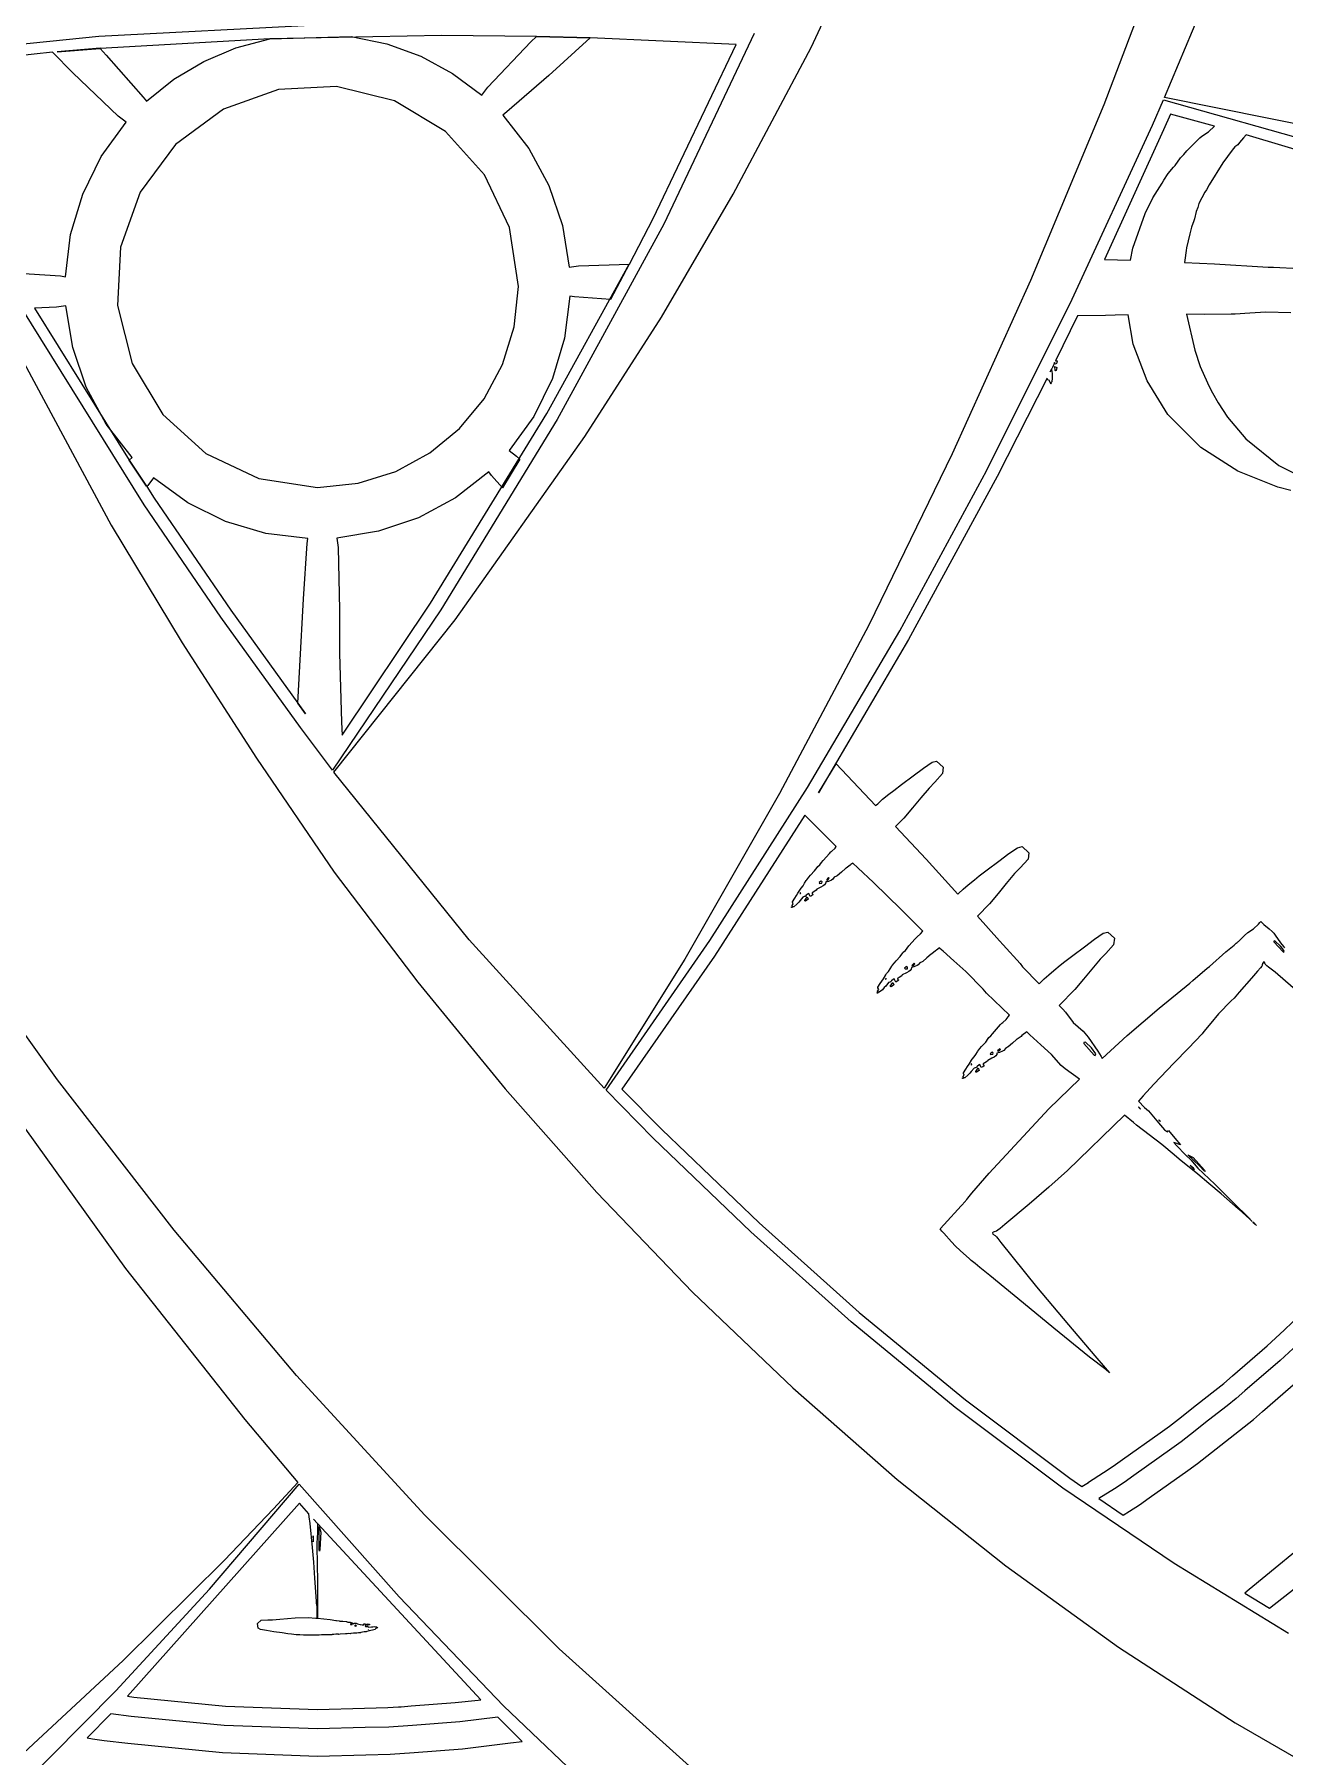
# Model space of a CAD drawing. Extents: x 0 to 274, y 0 to 254.
# Drawn here: x 128.5 to 168.7, y 47.8 to 103.3 of the extents above; entities that cross this region are included whole.
import ezdxf

# ---------------------------------------------------------------- set-up
doc = ezdxf.new("R2010")
doc.units = 0

msp = doc.modelspace()

# ---------------------------------------------------------------- linework, layer by layer
at = {"layer": 'Layer 1'}
for p, q in [((165.085766, 106.759897), (162.905723, 101.035571)), ((164.866595, 101.270407), (167.071452, 106.526291)), ((153.47918, 102.88075), (154.997372, 106.10734)), ((123.53801, 102.53601), (130.545797, 103.241931)), ((130.545797, 103.241931), (137.575347, 103.610299)), ((136.043499, 103.164095), (130.585579, 102.853174)), ((134.952456, 102.873425), (136.043499, 103.164095)), ((141.580605, 103.272137), (136.053505, 103.164238)), ((136.053505, 103.164238), (138.668535, 103.239806)), ((138.668535, 103.239806), (139.814814, 103.000741)), ((144.640325, 103.237142), (141.580605, 103.272137)), ((144.457392, 103.059771), (144.640325, 103.237142)), ((146.369, 103.196), (144.63983, 103.23734)), ((144.63983, 103.23734), (146.36562, 103.192949)), ((146.366224, 103.192653), (145.029804, 101.984773)), ((146.36562, 103.192949), (146.369, 103.196)), ((151.067194, 102.978164), (146.366224, 103.192653)), ((151.6512, 103.3333), (148.74368, 97.19516)), ((129.050698, 102.729979), (124.152668, 102.21778)), ((129.705335, 102.066246), (129.050698, 102.729979)), ((130.581, 102.858), (129.198, 102.742244)), ((129.198, 102.742244), (130.58554, 102.853022)), ((130.58554, 102.853022), (130.581, 102.858)), ((130.585579, 102.853174), (130.780987, 102.637926)), ((130.780987, 102.637926), (131.965, 101.285)), ((133.917194, 102.436426), (134.952456, 102.873425)), ((139.814814, 103.000741), (140.909104, 102.601259)), ((140.909104, 102.601259), (141.934726, 102.048849)), ((143.065782, 101.606411), (144.457392, 103.059771)), ((148.394494, 97.373854), (151.067194, 102.978164)), ((150.97536, 98.15503), (153.47918, 102.88075)), ((131.163225, 100.670096), (129.705335, 102.066246)), ((132.952297, 101.860484), (133.917194, 102.436426)), ((141.934726, 102.048849), (142.875, 101.351)), ((132.072349, 101.152985), (132.952297, 101.860484)), ((136.324016, 101.53116), (134.55392, 100.901171)), ((138.200457, 101.626515), (136.324016, 101.53116)), ((140.06161, 101.163041), (138.200457, 101.626515)), ((142.875, 101.351), (143.065782, 101.606411)), ((145.029804, 101.984773), (143.681, 100.805)), ((131.965, 101.285), (132.072349, 101.152985)), ((131.965, 101.285), (131.965, 101.285)), ((141.70537, 100.174733), (140.06161, 101.163041)), ((142.875, 101.351), (142.875, 101.351)), ((162.905723, 101.035571), (160.551604, 95.380606)), ((164.476524, 100.38468), (164.83509, 101.199774)), ((164.83509, 101.199774), (170.01727, 99.728424)), ((170.146685, 100.210437), (164.866595, 101.270407)), ((130.62072, 99.371626), (131.421881, 100.47724)), ((131.421881, 100.47724), (131.163225, 100.670096)), ((134.55392, 100.901171), (133.011805, 99.760741)), ((143.681, 100.805), (143.55146, 100.69996)), ((143.55146, 100.69996), (144.391026, 99.625788)), ((143.681, 100.805), (143.681, 100.805)), ((161.888829, 94.774435), (164.476524, 100.38468)), ((165.05898, 100.734597), (164.835875, 100.226809)), ((166.4703, 100.3529), (165.05898, 100.734597)), ((142.964788, 98.780462), (141.70537, 100.174733)), ((164.835875, 100.226809), (162.932465, 96.058249)), ((165.586359, 99.551776), (166.002597, 99.972716)), ((166.002597, 99.972716), (166.066743, 100.022085)), ((166.066743, 100.022085), (166.283509, 100.169792)), ((166.283509, 100.169792), (166.4703, 100.3529)), ((167.284, 99.8252), (167.225433, 99.752302)), ((167.411754, 99.978065), (167.284, 99.8252)), ((167.284, 99.8252), (167.284, 99.8252)), ((167.494163, 100.067035), (167.411754, 99.978065)), ((169.900423, 99.354707), (167.494163, 100.067035)), ((130.020392, 98.15588), (130.62072, 99.371626)), ((133.011805, 99.760741), (131.87138, 98.218623)), ((144.391026, 99.625788), (145.034692, 98.434654)), ((165.212084, 99.084932), (165.383511, 99.331171)), ((165.383511, 99.331171), (165.485419, 99.441379)), ((165.485419, 99.441379), (165.586359, 99.551776)), ((166.893478, 99.376335), (166.74534, 99.170646)), ((167.045878, 99.580099), (166.893478, 99.376335)), ((167.128631, 99.678837), (167.045878, 99.580099)), ((167.225433, 99.752302), (167.128631, 99.678837)), ((143.770965, 97.083345), (142.964788, 98.780462)), ((164.842427, 98.607941), (164.984709, 98.828548)), ((164.984709, 98.828548), (165.154, 99.028293)), ((165.154, 99.028293), (165.212084, 99.084932)), ((166.74534, 99.170646), (166.299062, 98.455445)), ((131.87138, 98.218623), (131.241396, 96.448525)), ((145.034692, 98.434654), (145.470936, 97.152939)), ((164.49399, 98.039689), (164.638132, 98.278469)), ((164.638132, 98.278469), (164.790405, 98.510549)), ((164.790405, 98.510549), (164.842427, 98.607941)), ((166.165326, 98.224314), (165.970333, 97.857533)), ((166.216244, 98.294542), (166.165326, 98.224314)), ((166.299062, 98.455445), (166.216244, 98.294542)), ((129.631501, 96.85696), (130.020392, 98.15588)), ((148.663923, 94.202353), (150.97536, 98.15503)), ((164.238915, 97.540498), (164.49399, 98.039689)), ((165.934296, 97.726669), (165.887994, 97.601715)), ((165.970333, 97.857533), (165.934296, 97.726669)), ((144.055, 95.1865), (143.770965, 97.083345)), ((148.74368, 97.19516), (145.30713, 90.90204)), ((145.470936, 97.152939), (145.68824, 95.80702)), ((147.62748, 95.901734), (148.394494, 97.373854)), ((163.84955, 96.414878), (164.238915, 97.540498)), ((165.737996, 97.091446), (165.684044, 96.877144)), ((165.813719, 97.299029), (165.737996, 97.091446)), ((165.82612, 97.364471), (165.813719, 97.299029)), ((165.887994, 97.601715), (165.82612, 97.364471)), ((129.464651, 95.50182), (129.631501, 96.85696)), ((165.624444, 96.653489), (165.575386, 96.427319)), ((165.684044, 96.877144), (165.624444, 96.653489)), ((131.241396, 96.448525), (131.146047, 94.572083)), ((162.932465, 96.058249), (162.93336, 96.060163)), ((162.93336, 96.060163), (163.773, 96.0328)), ((163.773, 96.0328), (163.84955, 96.414878)), ((163.773, 96.0328), (163.773, 96.0328)), ((165.524744, 96.112385), (165.509997, 95.963163)), ((165.509997, 95.963163), (166.469526, 95.917429)), ((165.5481, 96.270051), (165.524744, 96.112385)), ((165.559539, 96.34927), (165.5481, 96.270051)), ((165.575386, 96.427319), (165.559539, 96.34927)), ((131.99998, 88.15508), (127.35263, 95.60213)), ((127.793236, 95.627338), (129.310036, 95.524398)), ((129.310036, 95.524398), (129.464651, 95.50182)), ((144.969466, 91.09909), (147.626396, 95.89943)), ((145.68824, 95.80702), (145.99127, 95.850652)), ((145.99127, 95.850652), (147.62748, 95.901734)), ((147.626396, 95.89943), (147.02068, 94.76903)), ((166.469526, 95.917429), (168.200476, 95.811424)), ((168.200476, 95.811424), (168.374384, 95.812956)), ((168.374384, 95.812956), (169.196864, 95.769909)), ((126.75517, 95.280862), (130.93627, 87.494782)), ((143.922323, 93.883444), (144.055, 95.1865)), ((144.055, 95.1865), (144.055, 95.1865)), ((145.70652, 94.871577), (145.539927, 93.517335)), ((145.861, 94.8492), (145.70652, 94.871577)), ((147.02068, 94.76903), (145.861, 94.8492)), ((145.861, 94.8492), (145.861, 94.8492)), ((160.551604, 95.380606), (158.025, 89.799)), ((129.179894, 94.522568), (128.466829, 94.482586)), ((128.466829, 94.482586), (131.521939, 89.595946)), ((129.483, 94.5662), (129.179894, 94.522568)), ((129.700153, 93.220563), (129.483, 94.5662)), ((129.483, 94.5662), (129.483, 94.5662)), ((131.146047, 94.572083), (131.609527, 92.710932)), ((159.127744, 89.25238), (161.888829, 94.774435)), ((166.140532, 94.28688), (165.568716, 94.28955)), ((165.568716, 94.28955), (165.839085, 93.13812)), ((167.009454, 94.289172), (166.140532, 94.28688)), ((167.137955, 94.299696), (167.009454, 94.289172)), ((167.612139, 94.3282), (167.137955, 94.299696)), ((168.129522, 94.355175), (167.612139, 94.3282)), ((168.933124, 94.339862), (168.129522, 94.355175)), ((143.544664, 92.6698), (143.922323, 93.883444)), ((146.19281, 90.35136), (148.663923, 94.202353)), ((162.065266, 94.242859), (161.354349, 92.786429)), ((162.967329, 94.247062), (162.065266, 94.242859)), ((163.271395, 94.257964), (162.967329, 94.247062)), ((163.693004, 94.271556), (163.271395, 94.257964)), ((163.860573, 93.332493), (163.693004, 94.271556)), ((130.136156, 91.939078), (129.700153, 93.220563)), ((145.539927, 93.517335), (145.151577, 92.219196)), ((164.306621, 92.145196), (163.860573, 93.332493)), ((131.609527, 92.710932), (132.59784, 91.067175)), ((142.947952, 91.571496), (143.544664, 92.6698)), ((161.329268, 92.735737), (161.255475, 92.586684)), ((161.314525, 92.705883), (161.329268, 92.735737)), ((161.376949, 92.681767), (161.314525, 92.705883)), ((161.354349, 92.786429), (161.405062, 92.787584)), ((161.39252, 92.730758), (161.376949, 92.681767)), ((161.405062, 92.787584), (161.39252, 92.730758)), ((165.839085, 93.13812), (166.013131, 92.613469)), ((145.151577, 92.219196), (144.552046, 91.004065)), ((161.081429, 92.23501), (159.474839, 89.07114)), ((161.091281, 92.191963), (161.081429, 92.23501)), ((161.104029, 92.179525), (161.091281, 92.191963)), ((161.159909, 92.161542), (161.104029, 92.179525)), ((161.169003, 92.101855), (161.159909, 92.161542)), ((161.206211, 92.083666), (161.169003, 92.101855)), ((161.225, 92.5245), (161.18, 92.434)), ((161.18, 92.434), (161.22465, 92.524418)), ((161.18, 92.434), (161.18, 92.434)), ((161.189463, 92.063616), (161.205174, 92.080831)), ((161.204, 92.0508), (161.189463, 92.063616)), ((161.217781, 92.062072), (161.204, 92.0508)), ((161.205174, 92.080831), (161.217781, 92.062072)), ((161.2357, 92.114482), (161.206211, 92.083666)), ((161.22465, 92.524418), (161.225, 92.5245)), ((161.234185, 92.543535), (161.224677, 92.524414)), ((161.224677, 92.524414), (161.22626, 92.517421)), ((161.22626, 92.517421), (161.242383, 92.38463)), ((161.244037, 92.550717), (161.234185, 92.543535)), ((161.2412, 92.555937), (161.235, 92.5435)), ((161.235, 92.5435), (161.235068, 92.543587)), ((161.235068, 92.543587), (161.2412, 92.555937)), ((161.248792, 92.234251), (161.2357, 92.114482)), ((161.242383, 92.38463), (161.244037, 92.317673)), ((161.260299, 92.576727), (161.244037, 92.550717)), ((161.244037, 92.317673), (161.248792, 92.234251)), ((161.255475, 92.586684), (161.260299, 92.576727)), ((161.339117, 92.520333), (161.31762, 92.611592)), ((161.31762, 92.611592), (161.393687, 92.580398)), ((161.342357, 92.482645), (161.339117, 92.520333)), ((161.35793, 92.474032), (161.342357, 92.482645)), ((161.377911, 92.482645), (161.35793, 92.474032)), ((161.378, 92.4826), (161.377911, 92.482645)), ((161.393687, 92.580398), (161.378, 92.4826)), ((164.971963, 91.065403), (164.306621, 92.145196)), ((166.013131, 92.613469), (166.248786, 92.082327)), ((166.248786, 92.082327), (166.327267, 91.919874)), ((130.7795, 90.748108), (130.136156, 91.939078)), ((142.158115, 90.614459), (142.947952, 91.571496)), ((161.204, 92.0508), (161.204, 92.0508)), ((166.327267, 91.919874), (166.411327, 91.759538)), ((166.411327, 91.759538), (166.590679, 91.441756)), ((132.59784, 91.067175), (133.992115, 89.807761)), ((141.224306, 84.98698), (144.969466, 91.09909)), ((144.552046, 91.004065), (143.75191, 89.898847)), ((166.031193, 89.999873), (164.971963, 91.065403)), ((166.590679, 91.441756), (166.897152, 90.981026)), ((166.897152, 90.981026), (167.487298, 90.281897)), ((131.618676, 89.674014), (130.7795, 90.748108)), ((141.201081, 89.824619), (142.158115, 90.614459)), ((145.30713, 90.90204), (141.55322, 84.77539)), ((142.01963, 84.45219), (146.19281, 90.35136)), ((143.75191, 89.898847), (143.99286, 89.718425)), ((167.225543, 89.236462), (166.031193, 89.999873)), ((167.487298, 90.281897), (168.549148, 89.417643)), ((131.521998, 89.596022), (131.52, 89.5943)), ((131.52, 89.5943), (132.075554, 88.750149)), ((131.521939, 89.595946), (131.618676, 89.674014)), ((132.075554, 88.750149), (131.521998, 89.596022)), ((133.992115, 89.807761), (135.689234, 89.001589)), ((140.102778, 89.227904), (141.201081, 89.824619)), ((144.10083, 89.621033), (143.543069, 88.697868)), ((143.99286, 89.718425), (144.10083, 89.621033)), ((158.0247, 89.799), (155.338055, 84.280525)), ((158.025, 89.799), (158.0247, 89.799)), ((168.549148, 89.417643), (169.652748, 88.875401)), ((132.118, 88.7792), (132.082513, 88.739788)), ((132.082513, 88.739788), (132.32567, 88.372231)), ((132.298382, 89.02028), (132.118, 88.7792)), ((132.118, 88.7792), (132.118, 88.7792)), ((133.403733, 88.220188), (132.298382, 89.02028)), ((135.689234, 89.001589), (137.58608, 88.71756)), ((137.58608, 88.71756), (138.889135, 88.850241)), ((138.889135, 88.850241), (140.102778, 89.227904)), ((143.097895, 89.219251), (142.024, 88.380293)), ((143.193049, 89.101564), (143.097895, 89.219251)), ((143.543069, 88.697868), (143.193049, 89.101564)), ((156.342564, 84.098901), (159.127744, 89.25238)), ((159.474839, 89.07114), (156.617602, 83.815491)), ((168.514353, 88.724074), (167.225543, 89.236462)), ((132.32567, 88.372231), (134.78739, 84.757971)), ((134.61899, 87.620727), (133.403733, 88.220188)), ((142.024, 88.380293), (140.833263, 87.737124)), ((168.930932, 88.618464), (168.514353, 88.724074)), ((134.46667, 84.53239), (131.99998, 88.15508)), ((140.833263, 87.737124), (139.552039, 87.301248)), ((130.93627, 87.494782), (133.22657, 83.709662)), ((135.917242, 87.232473), (134.61899, 87.620727)), ((137.271582, 87.066), (135.917242, 87.232473)), ((139.552039, 87.301248), (138.206685, 87.084171)), ((138.206685, 87.084171), (138.250853, 86.777644)), ((137.129229, 85.129721), (137.248843, 86.908351)), ((137.248843, 86.908351), (137.271582, 87.066)), ((138.250853, 86.777644), (138.294397, 84.776124)), ((137.017884, 82.957731), (137.129229, 85.129721)), ((138.378516, 80.73329), (141.224306, 84.98698)), ((137.03912, 80.9784), (134.46667, 84.53239)), ((134.78739, 84.757971), (136.94857, 81.765441)), ((141.55322, 84.77539), (138.06183, 79.60691)), ((138.11289, 79.54031), (142.01963, 84.45219)), ((138.294397, 84.776124), (138.296937, 83.380364)), ((155.338055, 84.280525), (152.46625, 78.8546)), ((153.370559, 79.053157), (156.342564, 84.098901)), ((156.617602, 83.815491), (153.725129, 78.88214)), ((133.22657, 83.709662), (135.6227, 79.992822)), ((138.296937, 83.380364), (138.361636, 81.156504)), ((136.94857, 81.765441), (137.017884, 82.957731)), ((137.199, 81.4229), (136.948819, 81.765481)), ((136.948819, 81.765481), (136.949, 81.7648)), ((136.949, 81.7648), (137.199, 81.4229)), ((138.06183, 79.60691), (137.03912, 80.9784)), ((137.199, 81.4229), (137.199, 81.4229)), ((138.361636, 81.156504), (138.378516, 80.73329)), ((135.6227, 79.992822), (138.11881, 76.321392)), ((157.100353, 79.676752), (157.377408, 79.869402)), ((157.377408, 79.869402), (157.524307, 79.904231)), ((157.524307, 79.904231), (157.740726, 79.708104)), ((142.46825, 74.15046), (138.11289, 79.54031)), ((153.725129, 78.88214), (154.29095, 79.815245)), ((154.29095, 79.815245), (155.55957, 78.471935)), ((156.397829, 79.15117), (156.774172, 79.429362)), ((156.774172, 79.429362), (157.100353, 79.676752)), ((157.714268, 79.497849), (157.465532, 79.218142)), ((157.740726, 79.708104), (157.714268, 79.497849)), ((152.46625, 78.8546), (149.4099, 73.52156)), ((150.214847, 74.120225), (153.370559, 79.053157)), ((155.785359, 78.672061), (155.989104, 78.836218)), ((155.989104, 78.836218), (156.143787, 78.957348)), ((156.143787, 78.957348), (156.397829, 79.15117)), ((157.282048, 79.033106), (157.011332, 78.716467)), ((157.465532, 79.218142), (157.282048, 79.033106)), ((155.55957, 78.471935), (155.626956, 78.530846)), ((155.626956, 78.530846), (155.785359, 78.672061)), ((156.74943, 78.391734), (156.46893, 78.062279)), ((157.011332, 78.716467), (156.74943, 78.391734)), ((153.280589, 78.157372), (150.370956, 73.625032)), ((154.291719, 77.149822), (153.280589, 78.157372)), ((156.46893, 78.062279), (156.203108, 77.791735)), ((156.203108, 77.791735), (157.187854, 76.739985)), ((154.143305, 76.995001), (154.2552, 77.095836)), ((154.2552, 77.095836), (154.291719, 77.149822)), ((159.855737, 76.921372), (160.132792, 77.113847)), ((160.132792, 77.113847), (160.279624, 77.148882)), ((160.279624, 77.148882), (160.496181, 76.952738)), ((153.694479, 76.506348), (153.762622, 76.562022)), ((153.762622, 76.562022), (153.816642, 76.633404)), ((153.816642, 76.633404), (153.873693, 76.702856)), ((153.873693, 76.702856), (154.073644, 76.928233)), ((154.073644, 76.928233), (154.116985, 76.977015)), ((154.116985, 76.977015), (154.143305, 76.995001)), ((154.738278, 76.548249), (154.614117, 76.454506)), ((154.76074, 76.571812), (154.738278, 76.548249)), ((154.827508, 76.619837), (154.76074, 76.571812)), ((154.989503, 76.469046), (154.827508, 76.619837)), ((157.187854, 76.739985), (158.206434, 75.618575)), ((159.153284, 76.395787), (159.529556, 76.673979)), ((159.529556, 76.673979), (159.855737, 76.921372)), ((160.469584, 76.742483), (160.220918, 76.462742)), ((160.496181, 76.952738), (160.469584, 76.742483)), ((138.11881, 76.321392), (140.8108, 72.779042)), ((153.27411, 75.968921), (153.3262, 76.05387)), ((153.3262, 76.05387), (153.340737, 76.073368)), ((153.340737, 76.073368), (153.409018, 76.162528)), ((153.409018, 76.162528), (153.461934, 76.224126)), ((153.461934, 76.224126), (153.595673, 76.366476)), ((153.595673, 76.366476), (153.676152, 76.479201)), ((153.676152, 76.479201), (153.694479, 76.506348)), ((153.789, 76.0296), (153.738976, 75.990566)), ((153.738976, 75.990566), (153.75248, 75.965107)), ((153.804012, 76.041262), (153.789, 76.0296)), ((153.789, 76.0296), (153.789, 76.0296)), ((153.821255, 76.03326), (153.804012, 76.041262)), ((153.833727, 76.012176), (153.821255, 76.03326)), ((153.826423, 75.970689), (153.833727, 76.012176)), ((153.957758, 76.011372), (153.949145, 75.960662)), ((153.995929, 76.015783), (153.957758, 76.011372)), ((154.046157, 76.149948), (153.97519, 76.078771)), ((153.97519, 76.078771), (153.994, 76.0663)), ((153.994, 76.0663), (154.035546, 76.087351)), ((153.994, 76.0663), (153.994, 76.0663)), ((154.037066, 76.028049), (153.995929, 76.015783)), ((154.035546, 76.087351), (154.06676, 76.126969)), ((154.138144, 76.070492), (154.037066, 76.028049)), ((154.06676, 76.126969), (154.046157, 76.149948)), ((154.177968, 76.096914), (154.138144, 76.070492)), ((154.22806, 76.159849), (154.177968, 76.096914)), ((154.302405, 76.195815), (154.22806, 76.159849)), ((154.32349, 76.208631), (154.302405, 76.195815)), ((154.459363, 76.323628), (154.32349, 76.208631)), ((154.591243, 76.444171), (154.459363, 76.323628)), ((154.614117, 76.454506), (154.591243, 76.444171)), ((155.493453, 75.997033), (154.989503, 76.469046)), ((156.385111, 75.120533), (155.493453, 75.997033)), ((158.540814, 75.916678), (158.744488, 76.080838)), ((158.744488, 76.080838), (158.899242, 76.201968)), ((158.899242, 76.201968), (159.153284, 76.395787)), ((160.037431, 76.277706), (159.76678, 75.961067)), ((160.220918, 76.462742), (160.037431, 76.277706)), ((152.879651, 75.374064), (152.955851, 75.491717)), ((152.955851, 75.491717), (153.0087, 75.575362)), ((153.0087, 75.575362), (153.059548, 75.650329)), ((153.059548, 75.650329), (153.135203, 75.778554)), ((153.147473, 75.662247), (153.121633, 75.6372)), ((153.121633, 75.6372), (153.137, 75.6351)), ((153.220776, 75.524065), (153.132099, 75.412686)), ((153.135203, 75.778554), (153.156838, 75.813549)), ((153.137, 75.6351), (153.147473, 75.662247)), ((153.137, 75.6351), (153.137, 75.6351)), ((153.156838, 75.813549), (153.223674, 75.88376)), ((153.258534, 75.536709), (153.220776, 75.524065)), ((153.223674, 75.88376), (153.27411, 75.968921)), ((153.289472, 75.544701), (153.258534, 75.536709)), ((153.276039, 75.416104), (153.302221, 75.44673)), ((153.319444, 75.581082), (153.289472, 75.544701)), ((153.386069, 75.45345), (153.30112, 75.390887)), ((153.302221, 75.44673), (153.355964, 75.530756)), ((153.382557, 75.631208), (153.319444, 75.581082)), ((153.355964, 75.530756), (153.386, 75.4535)), ((153.403918, 75.64268), (153.382557, 75.631208)), ((153.386, 75.4535), (153.386069, 75.45345)), ((153.451332, 75.54167), (153.403918, 75.64268)), ((153.499148, 75.567507), (153.451332, 75.54167)), ((153.550962, 75.601546), (153.499148, 75.567507)), ((153.518441, 75.661834), (153.513618, 75.637132)), ((153.513618, 75.637132), (153.550962, 75.601546)), ((153.567155, 75.691874), (153.518441, 75.661834)), ((153.647975, 75.745618), (153.567155, 75.691874)), ((153.663616, 75.774523), (153.647975, 75.745618)), ((153.795289, 75.84091), (153.663616, 75.774523)), ((153.75248, 75.965107), (153.826423, 75.970689)), ((153.872527, 75.882594), (153.795289, 75.84091)), ((153.916348, 75.916289), (153.872527, 75.882594)), ((153.949145, 75.960662), (153.916348, 75.916289)), ((158.206434, 75.618575), (158.228964, 75.641175)), ((158.228964, 75.641175), (158.382408, 75.775465)), ((158.382408, 75.775465), (158.540814, 75.916678)), ((159.504745, 75.636368), (159.224315, 75.306913)), ((159.76678, 75.961067), (159.504745, 75.636368)), ((152.85186, 75.208151), (152.87577, 75.209873)), ((152.852424, 75.188032), (152.85186, 75.208151)), ((152.870684, 75.186903), (152.852424, 75.188032)), ((152.866768, 75.251213), (152.905283, 75.302509)), ((152.879307, 75.211044), (152.866768, 75.251213)), ((152.871, 75.1869), (152.870684, 75.186903)), ((152.87577, 75.209873), (152.871, 75.1869)), ((152.923404, 75.213525), (152.879307, 75.211044)), ((152.879513, 75.355703), (152.879651, 75.374064)), ((152.905283, 75.302509), (152.879513, 75.355703)), ((153.023029, 75.294655), (152.923404, 75.213525)), ((153.08256, 75.36087), (153.023029, 75.294655)), ((153.132099, 75.412686), (153.08256, 75.36087)), ((153.280586, 75.398535), (153.276039, 75.416104)), ((153.30112, 75.390887), (153.280586, 75.398535)), ((157.02273, 74.476714), (156.385111, 75.120533)), ((159.224315, 75.306913), (158.836327, 74.912175)), ((158.836327, 74.912175), (159.545122, 74.110295)), ((129.2106, 69.637762), (125.646138, 74.616839)), ((156.898784, 74.239622), (157.010544, 74.340494)), ((157.010544, 74.340494), (157.07607, 74.425796)), ((157.07607, 74.425796), (157.02273, 74.476714)), ((162.610969, 74.165969), (162.888091, 74.35865)), ((162.888091, 74.35865), (163.03499, 74.393482)), ((163.03499, 74.393482), (163.25148, 74.197352)), ((167.439937, 74.289359), (167.550732, 74.382721)), ((167.550732, 74.382721), (167.728636, 74.50082)), ((167.728636, 74.50082), (167.895311, 74.652543)), ((167.895311, 74.652543), (167.935951, 74.702462)), ((167.935951, 74.702462), (167.956835, 74.724854)), ((167.956835, 74.724854), (167.967309, 74.733639)), ((167.967309, 74.733639), (167.978126, 74.724269)), ((167.978126, 74.724269), (168.063075, 74.641449)), ((168.063075, 74.641449), (168.233193, 74.498684)), ((168.233193, 74.498684), (168.335721, 74.416416)), ((168.335721, 74.416416), (168.383744, 74.361292)), ((168.383744, 74.361292), (168.427014, 74.297629)), ((146.82167, 69.36602), (142.46825, 74.15046)), ((146.878544, 69.30518), (150.214847, 74.120225)), ((156.449944, 73.750972), (156.51796, 73.806643)), ((156.51796, 73.806643), (156.572047, 73.878025)), ((156.572047, 73.878025), (156.62896, 73.94748)), ((156.62896, 73.94748), (156.829055, 74.172857)), ((156.829055, 74.172857), (156.872393, 74.221639)), ((156.872393, 74.221639), (156.898784, 74.239622)), ((157.493073, 73.792823), (157.369051, 73.699083)), ((157.515741, 73.816389), (157.493073, 73.792823)), ((157.615236, 73.887909), (157.515741, 73.816389)), ((157.633563, 73.868823), (157.615236, 73.887909)), ((157.731212, 73.785934), (157.633563, 73.868823)), ((158.084128, 73.473706), (157.731212, 73.785934)), ((159.545122, 74.110295), (159.668041, 73.989371)), ((159.668041, 73.989371), (160.21464, 73.381899)), ((161.90866, 73.64059), (162.285003, 73.91861)), ((162.285003, 73.91861), (162.610969, 74.165969)), ((163.225022, 73.987097), (162.976147, 73.707356)), ((163.25148, 74.197352), (163.225022, 73.987097)), ((166.839597, 73.755576), (167.10845, 73.979025)), ((167.10845, 73.979025), (167.17639, 74.034146)), ((167.17639, 74.034146), (167.209666, 74.062258)), ((167.209666, 74.062258), (167.226134, 74.076589)), ((167.226134, 74.076589), (167.246186, 74.094781)), ((167.246186, 74.094781), (167.439937, 74.289359)), ((168.414975, 74.117544), (168.380869, 74.107037)), ((168.380869, 74.107037), (168.390182, 74.077753)), ((168.390182, 74.077753), (168.687562, 73.755738)), ((168.600251, 73.939053), (168.414975, 74.117544)), ((168.427014, 74.297629), (168.600784, 74.04504)), ((168.660954, 73.864984), (168.600251, 73.939053)), ((168.600784, 74.04504), (168.694284, 73.93142)), ((168.722197, 73.782335), (168.660954, 73.864984)), ((168.694284, 73.93142), (168.733076, 73.888149)), ((168.712, 73.7473), (168.722197, 73.782335)), ((149.4099, 73.52156), (146.82167, 69.36602)), ((150.370956, 73.625032), (147.388099, 69.341512)), ((155.978483, 73.128349), (156.029057, 73.213684)), ((156.029057, 73.213684), (156.081146, 73.298261)), ((156.081146, 73.298261), (156.095754, 73.317968)), ((156.095754, 73.317968), (156.163967, 73.407125)), ((156.163967, 73.407125), (156.216743, 73.468726)), ((156.216743, 73.468726), (156.351, 73.6111)), ((156.351, 73.6111), (156.431478, 73.723822)), ((156.431478, 73.723822), (156.449944, 73.750972)), ((156.544, 73.2742), (156.494185, 73.235169)), ((156.494185, 73.235169), (156.507551, 73.209709)), ((156.507551, 73.209709), (156.58162, 73.215289)), ((156.55905, 73.285841), (156.544, 73.2742)), ((156.544, 73.2742), (156.544, 73.2742)), ((156.576317, 73.277852), (156.55905, 73.285841)), ((156.588856, 73.256804), (156.576317, 73.277852)), ((156.58162, 73.215289), (156.588856, 73.256804)), ((156.703954, 73.205268), (156.671363, 73.160863)), ((156.712774, 73.255946), (156.703954, 73.205268)), ((156.750874, 73.260358), (156.712774, 73.255946)), ((156.80109, 73.394548), (156.730252, 73.323371)), ((156.730252, 73.323371), (156.749, 73.3109)), ((156.749, 73.3109), (156.790549, 73.331985)), ((156.749, 73.3109), (156.749, 73.3109)), ((156.792008, 73.27262), (156.750874, 73.260358)), ((156.790549, 73.331985), (156.821624, 73.371569)), ((156.893086, 73.315063), (156.792008, 73.27262)), ((156.821624, 73.371569), (156.80109, 73.394548)), ((156.932913, 73.341488), (156.893086, 73.315063)), ((156.983072, 73.404423), (156.932913, 73.341488)), ((157.057347, 73.44039), (156.983072, 73.404423)), ((157.078432, 73.453414), (157.057347, 73.44039)), ((157.214376, 73.568205), (157.078432, 73.453414)), ((157.346174, 73.688748), (157.214376, 73.568205)), ((157.369051, 73.699083), (157.346174, 73.688748)), ((158.465974, 73.129677), (158.084128, 73.473706)), ((160.21464, 73.381899), (160.290363, 73.281061)), ((160.290363, 73.281061), (160.828625, 72.728674)), ((161.296055, 73.161309), (161.499867, 73.325432)), ((161.499867, 73.325432), (161.654621, 73.446562)), ((161.654621, 73.446562), (161.90866, 73.64059)), ((162.522148, 73.205681), (162.260113, 72.880979)), ((162.792799, 73.522148), (162.522148, 73.205681)), ((162.976147, 73.707356), (162.792799, 73.522148)), ((165.773753, 72.841388), (166.240977, 73.230922)), ((166.240977, 73.230922), (166.31918, 73.283359)), ((166.31918, 73.283359), (166.839597, 73.755576)), ((167.952325, 73.24642), (167.855656, 73.133938)), ((168.000628, 73.302884), (167.952325, 73.24642)), ((168.009094, 73.315288), (168.000628, 73.302884)), ((168.014815, 73.346843), (168.009094, 73.315288)), ((168.017846, 73.361589), (168.014815, 73.346843)), ((168.024117, 73.380157), (168.017846, 73.361589)), ((168.060222, 73.43773), (168.024117, 73.380157)), ((168.086954, 73.428772), (168.060222, 73.43773)), ((168.100458, 73.389154), (168.086954, 73.428772)), ((168.110587, 73.366968), (168.100458, 73.389154)), ((168.124644, 73.342096), (168.110587, 73.366968)), ((168.162403, 73.311469), (168.124644, 73.342096)), ((168.216697, 73.270505), (168.162403, 73.311469)), ((168.425606, 73.100627), (168.216697, 73.270505)), ((168.687562, 73.755738), (168.712, 73.7473)), ((168.712, 73.7473), (168.712, 73.7473)), ((140.8108, 72.779042), (143.629455, 69.345413)), ((155.634671, 72.618653), (155.710871, 72.736303)), ((155.710871, 72.736303), (155.763647, 72.81995)), ((155.763647, 72.81995), (155.814427, 72.894914)), ((155.814427, 72.894914), (155.89022, 73.023142)), ((155.886983, 72.657133), (155.837374, 72.605459)), ((155.902473, 72.906884), (155.876636, 72.881836)), ((155.876636, 72.881836), (155.892, 72.8797)), ((155.97566, 72.768653), (155.886983, 72.657133)), ((155.89022, 73.023142), (155.911856, 73.058138)), ((155.892, 72.8797), (155.902473, 72.906884)), ((155.892, 72.8797), (155.892, 72.8797)), ((155.911856, 73.058138), (155.978483, 73.128349)), ((156.013419, 72.781297), (155.97566, 72.768653)), ((156.044424, 72.789481), (156.013419, 72.781297)), ((156.031416, 72.660757), (156.057663, 72.691384)), ((156.035895, 72.643152), (156.031416, 72.660757)), ((156.074466, 72.825654), (156.044424, 72.789481)), ((156.141384, 72.698067), (156.056497, 72.635504)), ((156.057663, 72.691384), (156.111339, 72.775376)), ((156.137374, 72.875816), (156.074466, 72.825654)), ((156.111339, 72.775376), (156.142, 72.6981)), ((156.158732, 72.887251), (156.137374, 72.875816)), ((156.142, 72.6981), (156.141384, 72.698067)), ((156.206275, 72.786241), (156.158732, 72.887251)), ((156.254163, 72.812082), (156.206275, 72.786241)), ((156.305908, 72.846118), (156.254163, 72.812082)), ((156.273385, 72.906406), (156.268423, 72.88174)), ((156.268423, 72.88174), (156.305908, 72.846118)), ((156.322167, 72.936448), (156.273385, 72.906406)), ((156.402922, 72.990192), (156.322167, 72.936448)), ((156.418563, 73.019097), (156.402922, 72.990192)), ((156.550234, 73.085484), (156.418563, 73.019097)), ((156.627405, 73.127202), (156.550234, 73.085484)), ((156.671363, 73.160863), (156.627405, 73.127202)), ((159.01898, 72.555104), (158.465974, 73.129677)), ((160.828625, 72.728674), (160.984344, 72.885976)), ((160.984344, 72.885976), (161.137788, 73.020266)), ((161.137788, 73.020266), (161.296055, 73.161309)), ((162.260113, 72.880979), (161.979751, 72.551527)), ((164.690271, 71.941322), (165.681977, 72.752228)), ((165.681977, 72.752228), (165.773753, 72.841388)), ((167.661628, 72.909456), (167.27261, 72.461937)), ((167.855656, 73.133938), (167.661628, 72.909456)), ((169.009069, 72.598368), (168.425606, 73.100627)), ((155.607118, 72.452776), (155.631234, 72.454501)), ((155.60781, 72.432657), (155.607118, 72.452776)), ((155.625999, 72.43135), (155.60781, 72.432657)), ((155.621573, 72.495835), (155.660159, 72.547098)), ((155.634251, 72.45563), (155.621573, 72.495835)), ((155.626, 72.4314), (155.625999, 72.43135)), ((155.631234, 72.454501), (155.626, 72.4314)), ((155.678213, 72.458147), (155.634251, 72.45563)), ((155.634389, 72.600291), (155.634671, 72.618653)), ((155.660159, 72.547098), (155.634389, 72.600291)), ((155.777981, 72.539244), (155.678213, 72.458147)), ((155.837374, 72.605459), (155.777981, 72.539244)), ((156.056497, 72.635504), (156.035895, 72.643152)), ((159.127983, 72.429394), (159.01898, 72.555104)), ((159.377467, 72.190614), (159.127983, 72.429394)), ((159.868669, 71.721081), (159.377467, 72.190614)), ((161.979751, 72.551527), (161.4678, 72.031282)), ((167.012229, 72.185675), (166.598472, 71.762652)), ((167.103387, 72.268702), (167.012229, 72.185675)), ((167.27261, 72.461937), (167.103387, 72.268702)), ((159.653551, 71.484198), (159.765449, 71.58507)), ((159.765449, 71.58507), (159.82436, 71.663135)), ((159.82436, 71.663135), (159.868669, 71.721081)), ((161.4678, 72.031282), (161.591272, 71.915529)), ((161.591272, 71.915529), (161.673266, 71.817172)), ((161.673266, 71.817172), (161.92717, 71.486924)), ((163.666871, 71.0662), (164.690271, 71.941322)), ((166.598472, 71.762652), (166.355041, 71.467408)), ((159.186466, 70.968397), (159.204864, 70.995544)), ((159.204864, 70.995544), (159.272938, 71.051218)), ((159.272938, 71.051218), (159.326888, 71.122601)), ((159.326888, 71.122601), (159.383871, 71.192053)), ((159.383871, 71.192053), (159.584031, 71.417433)), ((159.584031, 71.417433), (159.627369, 71.466215)), ((159.627369, 71.466215), (159.653551, 71.484198)), ((160.248506, 71.037439), (160.124345, 70.943905)), ((160.270968, 71.061005), (160.248506, 71.037439)), ((160.435503, 71.179239), (160.270968, 71.061005)), ((160.530242, 71.088564), (160.435503, 71.179239)), ((160.877299, 70.766345), (160.530242, 71.088564)), ((161.92717, 71.486924), (162.240535, 71.201256)), ((162.240535, 71.201256), (162.406036, 71.015291)), ((162.406036, 71.015291), (162.71582, 70.564534)), ((162.853002, 70.328983), (163.666871, 71.0662)), ((166.076465, 71.118421), (165.63632, 70.653678)), ((166.134343, 71.194178), (166.076465, 71.118421)), ((166.355041, 71.467408), (166.134343, 71.194178)), ((158.733854, 70.372949), (158.784499, 70.458318)), ((158.784499, 70.458318), (158.836518, 70.543067)), ((158.836518, 70.543067), (158.851126, 70.562565)), ((158.851126, 70.562565), (158.919407, 70.651725)), ((158.919407, 70.651725), (158.972182, 70.713531)), ((158.972182, 70.713531), (159.105919, 70.855675)), ((159.105919, 70.855675), (159.186466, 70.968397)), ((159.299, 70.5188), (159.249114, 70.479803)), ((159.249114, 70.479803), (159.262619, 70.454343)), ((159.262619, 70.454343), (159.33662, 70.459889)), ((159.314083, 70.530453), (159.299, 70.5188)), ((159.299, 70.5188), (159.299, 70.5188)), ((159.331382, 70.522452), (159.314083, 70.530453)), ((159.343786, 70.501401), (159.331382, 70.522452)), ((159.33662, 70.459889), (159.343786, 70.501401)), ((159.459304, 70.449879), (159.426713, 70.405471)), ((159.468194, 70.500591), (159.459304, 70.449879)), ((159.506226, 70.504966), (159.468194, 70.500591)), ((159.557093, 70.639211), (159.486255, 70.568037)), ((159.486255, 70.568037), (159.505, 70.5556)), ((159.505, 70.5556), (159.546619, 70.576648)), ((159.505, 70.5556), (159.505, 70.5556)), ((159.547292, 70.517231), (159.506226, 70.504966)), ((159.546619, 70.576648), (159.577624, 70.616266)), ((159.648302, 70.559708), (159.547292, 70.517231)), ((159.577624, 70.616266), (159.557093, 70.639211)), ((159.688332, 70.586133), (159.648302, 70.559708)), ((159.738424, 70.64904), (159.688332, 70.586133)), ((159.812564, 70.685007), (159.738424, 70.64904)), ((159.833716, 70.698028), (159.812564, 70.685007)), ((159.969727, 70.812819), (159.833716, 70.698028)), ((160.101468, 70.933398), (159.969727, 70.812819)), ((160.124345, 70.943905), (160.101468, 70.933398)), ((161.22739, 70.451222), (160.877299, 70.766345)), ((161.534625, 70.102994), (161.22739, 70.451222)), ((162.316708, 70.846399), (162.263309, 70.837994)), ((162.263309, 70.837994), (162.266204, 70.808539)), ((162.266204, 70.808539), (162.60327, 70.436401)), ((162.509288, 70.664292), (162.316708, 70.846399)), ((162.650193, 70.472539), (162.509288, 70.664292)), ((162.60327, 70.436401), (162.636, 70.4251)), ((162.636, 70.4251), (162.650193, 70.472539)), ((162.71582, 70.564534), (162.823445, 70.389661)), ((165.63632, 70.653678), (165.166138, 70.172673)), ((158.390035, 69.86325), (158.466102, 69.980937)), ((158.466102, 69.980937), (158.518951, 70.064548)), ((158.518951, 70.064548), (158.569802, 70.139548)), ((158.569802, 70.139548), (158.645525, 70.267742)), ((158.642414, 69.90173), (158.592805, 69.850053)), ((158.657473, 70.151481), (158.631633, 70.126436)), ((158.631633, 70.126436), (158.647, 70.1243)), ((158.731091, 70.013281), (158.642414, 69.90173)), ((158.645525, 70.267742), (158.667295, 70.302738)), ((158.647, 70.1243), (158.657473, 70.151481)), ((158.647, 70.1243), (158.647, 70.1243)), ((158.667295, 70.302738), (158.733854, 70.372949)), ((158.768712, 70.025891), (158.731091, 70.013281)), ((158.799855, 70.033918), (158.768712, 70.025891)), ((158.786818, 69.905373), (158.813, 69.936)), ((158.791365, 69.887768), (158.786818, 69.905373)), ((158.811896, 69.88012), (158.791365, 69.887768)), ((158.829897, 70.070265), (158.799855, 70.033918)), ((158.896783, 69.942683), (158.811896, 69.88012)), ((158.813, 69.936), (158.866605, 70.020198)), ((158.813, 69.936), (158.813, 69.936)), ((158.892805, 70.120596), (158.829897, 70.070265)), ((158.866605, 70.020198), (158.896783, 69.942683)), ((158.914163, 70.131863), (158.892805, 70.120596)), ((158.961706, 70.030853), (158.914163, 70.131863)), ((159.009385, 70.05669), (158.961706, 70.030853)), ((159.061269, 70.090729), (159.009385, 70.05669)), ((159.028816, 70.151017), (159.023854, 70.126351)), ((159.023854, 70.126351), (159.061269, 70.090729)), ((159.077392, 70.18106), (159.028816, 70.151017)), ((159.15835, 70.234803), (159.077392, 70.18106)), ((159.173785, 70.263742), (159.15835, 70.234803)), ((159.305583, 70.330093), (159.173785, 70.263742)), ((159.382754, 70.371814), (159.305583, 70.330093)), ((159.426713, 70.405471), (159.382754, 70.371814)), ((161.667269, 69.993921), (161.534625, 70.102994)), ((162.125397, 69.657749), (161.667269, 69.993921)), ((162.636, 70.4251), (162.636, 70.4251)), ((162.823445, 70.389661), (162.853002, 70.328983)), ((165.166138, 70.172673), (164.525074, 69.501467)), ((132.965262, 64.800499), (129.2106, 69.637762)), ((143.629455, 69.345413), (146.57885, 66.011812)), ((147.388099, 69.341512), (148.674629, 68.037402)), ((158.362574, 69.697393), (158.386622, 69.699115)), ((158.363, 69.6974), (158.362574, 69.697393)), ((158.363195, 69.677299), (158.363, 69.6974)), ((158.381384, 69.67617), (158.363195, 69.677299)), ((158.377004, 69.740432), (158.41559, 69.791695)), ((158.389543, 69.700261), (158.377004, 69.740432)), ((158.386622, 69.699115), (158.381384, 69.67617)), ((158.433641, 69.702741), (158.389543, 69.700261)), ((158.389752, 69.844885), (158.390035, 69.86325)), ((158.41559, 69.791695), (158.389752, 69.844885)), ((158.533206, 69.783841), (158.433641, 69.702741)), ((158.592805, 69.850053), (158.533206, 69.783841)), ((161.13948, 68.70208), (162.125397, 69.657749)), ((164.525074, 69.501467), (164.18036, 69.122056)), ((148.398934, 67.7594), (146.878544, 69.30518)), ((164.18036, 69.122056), (164.028225, 68.953488)), ((164.028225, 68.953488), (164.22039, 68.746681)), ((159.21636, 66.63568), (161.13948, 68.70208)), ((163.573061, 68.500619), (161.738761, 66.713169)), ((163.861416, 68.260496), (163.573061, 68.500619)), ((163.963047, 68.180709), (163.861416, 68.260496)), ((164.038, 68.7618), (164.024772, 68.7597)), ((164.024772, 68.7597), (164.081547, 68.699237)), ((164.094913, 68.702889), (164.038, 68.7618)), ((164.038, 68.7618), (164.038, 68.7618)), ((164.081547, 68.699237), (164.094913, 68.702889)), ((164.22039, 68.746681), (164.344285, 68.634715)), ((164.344285, 68.634715), (164.675012, 68.252067)), ((164.675012, 68.252067), (164.868283, 68.028034)), ((164.708561, 68.306895), (164.684101, 68.345895)), ((164.684101, 68.345895), (164.710215, 68.322753)), ((164.709, 68.3069), (164.708561, 68.306895)), ((164.729919, 68.294432), (164.709, 68.3069)), ((164.710215, 68.322753), (164.729919, 68.294432)), ((128.175599, 68.047357), (131.398549, 63.566567)), ((151.537614, 64.74208), (148.398934, 67.7594)), ((148.674629, 68.037402), (151.804839, 65.029082)), ((164.374874, 67.86786), (163.963047, 68.180709)), ((164.781807, 67.554836), (164.374874, 67.86786)), ((164.868283, 68.028034), (164.956133, 67.958926)), ((164.956133, 67.958926), (164.991893, 68.004469)), ((164.991893, 68.004469), (165.201835, 67.759766)), ((165.201835, 67.759766), (165.380084, 67.547583)), ((165.172758, 67.220389), (164.781807, 67.554836)), ((165.380084, 67.547583), (165.167455, 67.618378)), ((165.167455, 67.618378), (165.249241, 67.526532)), ((165.339774, 67.087028), (165.172758, 67.220389)), ((165.249241, 67.526532), (165.543384, 67.220987)), ((165.543384, 67.220987), (165.721771, 67.04801)), ((165.98766, 66.863264), (165.61682, 67.22238)), ((165.61682, 67.22238), (165.783977, 67.139147)), ((165.783977, 67.139147), (166.15397, 66.727252)), ((158.662666, 65.989346), (159.21636, 66.63568)), ((161.738761, 66.713169), (161.136903, 66.18297)), ((165.936674, 66.603545), (165.339774, 67.087028)), ((165.797, 66.7918), (165.686135, 66.880418)), ((165.686135, 66.880418), (165.800435, 66.770038)), ((165.721771, 67.04801), (165.81651, 66.935686)), ((165.827246, 66.751848), (165.797, 66.7918)), ((165.797, 66.7918), (165.797, 66.7918)), ((165.800435, 66.770038), (165.827246, 66.751848)), ((165.81651, 66.935686), (165.941842, 66.793711)), ((166.297653, 66.297791), (165.936674, 66.603545)), ((165.941842, 66.793711), (166.482929, 66.274468)), ((166.136831, 66.710785), (165.98766, 66.863264)), ((166.137, 66.7107), (166.136831, 66.710785)), ((166.178018, 66.682844), (166.137, 66.7107)), ((166.15397, 66.727252), (166.178018, 66.682844)), ((146.57885, 66.011812), (149.659975, 62.795915)), ((161.136903, 66.18297), (160.509622, 65.632341)), ((166.687498, 65.9641), (166.297653, 66.297791)), ((166.482929, 66.274468), (166.75323, 66.007748)), ((166.75323, 66.007748), (167.089266, 65.677088)), ((157.768734, 64.980077), (158.310578, 65.580279)), ((158.310578, 65.580279), (158.450241, 65.734482)), ((158.450241, 65.734482), (158.467397, 65.753637)), ((158.467397, 65.753637), (158.475943, 65.763766)), ((158.475943, 65.763766), (158.492822, 65.784436)), ((158.492822, 65.784436), (158.526861, 65.825358)), ((158.526861, 65.825358), (158.662666, 65.989346)), ((160.509622, 65.632341), (159.719454, 64.975672)), ((167.233476, 65.483476), (166.687498, 65.9641)), ((167.089266, 65.677088), (167.568959, 65.198979)), ((167.286875, 65.438343), (167.233476, 65.483476)), ((151.804839, 65.029082), (155.024899, 62.141472)), ((157.64216, 64.839446), (157.768734, 64.980077)), ((159.719454, 64.975672), (159.57035, 64.853614)), ((167.369764, 65.376127), (167.286875, 65.438343)), ((167.615537, 65.145202), (167.369764, 65.376127)), ((167.568959, 65.198979), (167.692502, 65.074957)), ((167.692502, 65.074957), (167.615537, 65.145202)), ((167.772835, 64.996822), (167.711856, 65.056523)), ((167.711856, 65.056523), (167.78, 64.9908)), ((167.825405, 64.946693), (167.772835, 64.996822)), ((167.78, 64.9908), (167.780001, 64.990895)), ((167.780001, 64.990895), (167.825405, 64.946693)), ((136.906, 60.110581), (132.965262, 64.800499)), ((154.770354, 61.84438), (151.537614, 64.74208)), ((157.656491, 64.804033), (157.64216, 64.839446)), ((157.688461, 64.768473), (157.656491, 64.804033)), ((157.752404, 64.697635), (157.688461, 64.768473)), ((158.006788, 64.416584), (157.752404, 64.697635)), ((158.135763, 64.27768), (158.006788, 64.416584)), ((159.343929, 64.733655), (159.328689, 64.714328)), ((159.328689, 64.714328), (159.340195, 64.664581)), ((159.340195, 64.664581), (159.413855, 64.62765)), ((159.380584, 64.747227), (159.343929, 64.733655)), ((159.451069, 64.761595), (159.380584, 64.747227)), ((159.413855, 64.62765), (159.425223, 64.614075)), ((159.425223, 64.614075), (159.449615, 64.583448)), ((159.449615, 64.583448), (159.498742, 64.522434)), ((159.49566, 64.7926), (159.451069, 64.761595)), ((159.57035, 64.853614), (159.49566, 64.7926)), ((159.498742, 64.522434), (159.596788, 64.400342)), ((159.596788, 64.400342), (160.745518, 62.975522)), ((158.285832, 64.142975), (158.135763, 64.27768)), ((158.582868, 63.876083), (158.285832, 64.142975)), ((158.619799, 63.842976), (158.582868, 63.876083)), ((158.642194, 63.824442), (158.619799, 63.842976)), ((158.682018, 63.792269), (158.642194, 63.824442)), ((158.761808, 63.727776), (158.682018, 63.792269)), ((131.398549, 63.566567), (135.240659, 58.697927)), ((158.921108, 63.59886), (158.761808, 63.727776)), ((159.239172, 63.339961), (158.921108, 63.59886)), ((160.506632, 62.297791), (159.239172, 63.339961)), ((149.659975, 62.795915), (152.88957, 59.716802)), ((160.745518, 62.975522), (161.769058, 61.743312)), ((155.024899, 62.141472), (158.454112, 59.329095)), ((161.295076, 61.636545), (160.506632, 62.297791)), ((158.125331, 59.087762), (154.770354, 61.84438)), ((162.447596, 60.710504), (161.295076, 61.636545)), ((161.769058, 61.743312), (162.617448, 60.744373)), ((168.173125, 61.072341), (168.718897, 61.57381)), ((168.718897, 61.57381), (169.254746, 62.086404)), ((167.052095, 60.101926), (168.173125, 61.072341)), ((169.145755, 61.112574), (168.592473, 60.604216)), ((162.974222, 60.306015), (162.447596, 60.710504)), ((162.617448, 60.744373), (162.94859, 60.360551)), ((168.592473, 60.604216), (167.456143, 59.620574)), ((141.035799, 55.614111), (136.906, 60.110581)), ((162.94859, 60.360551), (163.094032, 60.203989)), ((163.094032, 60.203989), (162.974222, 60.306015)), ((166.773042, 59.857945), (167.052095, 60.101926)), ((168.017, 58.9536), (169.17448, 59.95557)), ((152.88957, 59.716802), (156.256103, 56.766597)), ((165.898676, 59.171649), (166.482413, 59.628157)), ((166.482413, 59.628157), (166.773042, 59.857945)), ((167.173232, 59.373184), (166.878606, 59.140328)), ((167.456143, 59.620574), (167.173232, 59.373184)), ((161.590534, 56.48974), (158.125331, 59.087762)), ((158.454112, 59.329095), (161.818209, 56.808302)), ((165.316799, 58.71266), (165.898676, 59.171649)), ((166.878606, 59.140328), (166.286809, 58.677309)), ((167.728714, 58.701635), (168.017, 58.9536)), ((135.240659, 58.697927), (136.951079, 56.668077)), ((163.51702, 57.409102), (164.72459, 58.267621)), ((164.72459, 58.267621), (165.026449, 58.482251)), ((165.026449, 58.482251), (165.316799, 58.71266)), ((166.286809, 58.677309), (165.69694, 58.212187)), ((166.825962, 57.992533), (167.428647, 58.464165)), ((167.428647, 58.464165), (167.728714, 58.701635)), ((165.096668, 57.761016), (163.872488, 56.890643)), ((165.402659, 57.978575), (165.096668, 57.761016)), ((165.69694, 58.212187), (165.402659, 57.978575)), ((166.224998, 57.518798), (166.825962, 57.992533)), ((162.904, 56.9939), (163.216194, 57.192889)), ((163.216194, 57.192889), (163.51702, 57.409102)), ((165.613493, 57.059222), (165.925137, 57.280947)), ((165.925137, 57.280947), (166.224998, 57.518798)), ((134.105433, 53.236769), (136.99424, 56.61713)), ((136.951079, 56.668077), (136.163462, 55.819687)), ((136.99424, 56.61713), (140.21831, 52.991557)), ((156.256103, 56.766597), (159.757258, 53.981549)), ((161.818209, 56.808302), (162.19972, 56.539274)), ((162.19972, 56.539274), (162.418276, 56.674941)), ((162.411593, 56.679524), (162.904, 56.9939)), ((162.418276, 56.674941), (162.411593, 56.679524)), ((163.567598, 56.671568), (163.251063, 56.469686)), ((163.872488, 56.890643), (163.567598, 56.671568)), ((164.366443, 56.172593), (165.613493, 57.059222)), ((165.171509, 54.063735), (161.590534, 56.48974)), ((163.251063, 56.469686), (162.751936, 56.151153)), ((162.751936, 56.151153), (163.532181, 55.615405)), ((164.055629, 55.949488), (164.366443, 56.172593)), ((168.246641, 52.627333), (172.852941, 56.223043)), ((137.00002, 56.008772), (131.46066, 49.784312)), ((136.163462, 55.819687), (134.578442, 54.162197)), ((137.309335, 55.656889), (137.00002, 56.008772)), ((137.318293, 55.564492), (137.309335, 55.656889)), ((137.342065, 55.349792), (137.318293, 55.564492)), ((142.840528, 49.67217), (137.458268, 55.48735)), ((137.458268, 55.48735), (137.582773, 55.345756)), ((145.36398, 51.317531), (141.035799, 55.614111)), ((163.532181, 55.615405), (163.733374, 55.743816)), ((163.733374, 55.743816), (164.055629, 55.949488)), ((137.422196, 54.577782), (137.342065, 55.349792)), ((137.455683, 54.812194), (137.440042, 54.95475)), ((137.440042, 54.95475), (137.4428, 54.794208)), ((137.584495, 55.048997), (137.572232, 54.900926)), ((137.582773, 55.345756), (137.580707, 55.300005)), ((137.580707, 55.300005), (137.584495, 55.048997)), ((137.641476, 54.726979), (137.633484, 55.248737)), ((137.633484, 55.248737), (137.692, 55.0699)), ((137.69266, 55.06987), (137.663103, 54.510938)), ((137.692, 55.0699), (137.69266, 55.06987)), ((169.924751, 55.130114), (167.595591, 53.229634)), ((137.461196, 54.10136), (137.422196, 54.577782)), ((137.4428, 54.794208), (137.449, 54.7621)), ((137.449, 54.7621), (137.455683, 54.812194)), ((137.449, 54.7621), (137.449, 54.7621)), ((137.572232, 54.900926), (137.560311, 54.709929)), ((137.560311, 54.709929), (137.575814, 53.952078)), ((137.639546, 54.511556), (137.641476, 54.726979)), ((137.64871, 54.461981), (137.639546, 54.511556)), ((137.663103, 54.510938), (137.64871, 54.461981)), ((134.578442, 54.162197), (131.326072, 50.937317)), ((137.50102, 53.584183), (137.461196, 54.10136)), ((137.575814, 53.952078), (137.578354, 53.568468)), ((159.757258, 53.981549), (163.386969, 51.366253)), ((168.861264, 51.8111), (165.171509, 54.063735)), ((137.547184, 52.85062), (137.50102, 53.584183)), ((137.578354, 53.568468), (137.582073, 53.092046)), ((131.091296, 49.959689), (134.105433, 53.236769)), ((137.55311, 52.780237), (137.547184, 52.85062)), ((137.56758, 52.67654), (137.55311, 52.780237)), ((137.582073, 53.092046), (137.583245, 52.407438)), ((140.21831, 52.991557), (143.573, 49.4797)), ((167.595591, 53.229634), (167.451376, 53.104892)), ((167.451376, 53.104892), (168.246641, 52.627333)), ((135.655338, 52.131221), (135.764148, 52.235077)), ((135.675336, 51.982138), (135.655338, 52.131221)), ((135.764148, 52.235077), (135.980982, 52.248304)), ((135.980982, 52.248304), (136.132222, 52.249064)), ((136.132222, 52.249064), (136.373104, 52.26839)), ((136.373104, 52.26839), (136.613839, 52.295159)), ((136.613839, 52.295159), (136.864091, 52.316043)), ((136.864091, 52.316043), (137.280258, 52.319695)), ((137.280258, 52.319695), (137.530786, 52.303228)), ((137.530786, 52.303228), (137.579362, 52.300163)), ((137.578053, 52.335751), (137.56758, 52.67654)), ((137.579362, 52.300163), (137.578053, 52.335751)), ((137.583245, 52.407438), (137.583106, 52.299745)), ((137.583106, 52.299745), (137.79057, 52.281174)), ((137.79057, 52.281174), (137.988662, 52.254956)), ((137.988662, 52.254956), (138.176766, 52.223401)), ((138.176766, 52.223401), (138.195576, 52.223779)), ((138.195576, 52.223779), (138.284871, 52.210797)), ((138.284871, 52.210797), (138.298585, 52.205629)), ((138.298585, 52.205629), (138.402076, 52.200634)), ((138.402076, 52.200634), (138.504946, 52.191848)), ((138.504946, 52.191848), (138.518933, 52.188402)), ((138.518933, 52.188402), (138.564133, 52.172144)), ((138.564133, 52.172144), (138.610641, 52.177655)), ((138.610641, 52.177655), (138.637788, 52.171729)), ((138.637788, 52.171729), (138.696631, 52.146857)), ((138.696631, 52.146857), (138.71854, 52.134625)), ((138.71854, 52.134625), (138.736038, 52.120466)), ((138.736038, 52.120466), (138.760427, 52.138246)), ((138.760427, 52.138246), (138.792053, 52.143069)), ((138.792053, 52.143069), (138.823817, 52.138836)), ((138.823817, 52.138836), (138.872599, 52.123918)), ((135.750094, 51.934527), (135.675336, 51.982138)), ((135.942744, 51.89873), (135.750094, 51.934527)), ((136.177973, 51.865453), (135.942744, 51.89873)), ((136.446552, 51.823732), (136.177973, 51.865453)), ((136.630245, 51.798307), (136.446552, 51.823732)), ((136.743382, 51.783942), (136.630245, 51.798307)), ((136.894416, 51.767093), (136.743382, 51.783942)), ((137.017267, 51.759826), (136.894416, 51.767093)), ((137.135295, 51.751799), (137.017267, 51.759826)), ((137.608237, 51.754057), (137.135295, 51.751799)), ((137.641243, 51.757331), (137.608237, 51.754057)), ((137.716827, 51.764048), (137.641243, 51.757331)), ((137.853803, 51.767288), (137.716827, 51.764048)), ((137.952954, 51.765944), (137.853803, 51.767288)), ((138.047348, 51.766701), (137.952954, 51.765944)), ((138.061268, 51.769768), (138.047348, 51.766701)), ((138.112804, 51.778379), (138.061268, 51.769768)), ((138.169099, 51.786408), (138.112804, 51.778379)), ((138.256258, 51.781825), (138.169099, 51.786408)), ((138.274517, 51.778379), (138.256258, 51.781825)), ((138.312276, 51.780654), (138.274517, 51.778379)), ((138.486943, 51.791404), (138.312276, 51.780654)), ((138.538688, 51.796571), (138.486943, 51.791404)), ((138.590225, 51.80401), (138.538688, 51.796571)), ((138.64087, 51.798648), (138.590225, 51.80401)), ((138.65968, 51.802506), (138.64087, 51.798648)), ((138.643224, 52.117634), (138.642258, 52.099097)), ((138.642258, 52.099097), (138.700551, 52.099306)), ((138.672163, 52.121077), (138.643224, 52.117634)), ((138.738916, 51.816081), (138.65968, 51.802506)), ((138.698, 52.1125), (138.672163, 52.121077)), ((138.700551, 52.099306), (138.698, 52.1125)), ((138.698, 52.1125), (138.698, 52.1125)), ((138.852053, 51.819733), (138.738916, 51.816081)), ((138.786428, 52.067332), (138.782846, 52.05317)), ((138.782846, 52.05317), (138.797728, 52.040941)), ((138.806409, 52.081869), (138.786428, 52.067332)), ((138.797728, 52.040941), (138.839, 52.0528)), ((138.839, 52.0528), (138.806409, 52.081869)), ((138.839, 52.0528), (138.839, 52.0528)), ((138.899184, 51.823523), (138.852053, 51.819733)), ((138.872599, 52.123918), (138.953904, 52.095978)), ((138.963678, 51.832343), (138.899184, 51.823523)), ((138.953904, 52.095978), (138.972164, 52.101732)), ((138.977732, 51.834442), (138.963678, 51.832343)), ((138.972164, 52.101732), (139.027423, 52.090223)), ((139.033895, 51.848395), (138.977732, 51.834442)), ((139.027423, 52.090223), (139.059667, 52.082403)), ((139.089566, 51.863142), (139.033895, 51.848395)), ((139.059667, 52.082403), (139.071727, 52.090638)), ((139.071727, 52.090638), (139.070967, 52.121643)), ((139.070967, 52.121643), (139.106316, 52.114133)), ((139.14579, 51.864657), (139.089566, 51.863142)), ((139.106316, 52.114133), (139.136494, 52.104763)), ((139.136494, 52.104763), (139.114446, 52.041856)), ((139.114446, 52.041856), (139.128089, 52.037622)), ((139.128089, 52.037622), (139.174458, 52.032283)), ((139.169079, 51.870237), (139.14579, 51.864657)), ((139.252727, 51.892425), (139.169079, 51.870237)), ((139.174458, 52.032283), (139.201676, 52.034764)), ((139.179975, 52.068985), (139.199338, 52.114736)), ((139.236476, 52.082006), (139.179975, 52.068985)), ((139.199338, 52.114736), (139.259903, 52.105157)), ((139.201676, 52.034764), (139.217661, 52.024979)), ((139.211, 51.9246), (139.226503, 51.931656)), ((139.226503, 51.931656), (139.211, 51.9246)), ((139.211, 51.9246), (139.211, 51.9246)), ((139.217661, 52.024979), (139.238331, 52.014472)), ((139.2599, 52.0839), (139.236476, 52.082006)), ((139.238331, 52.014472), (139.320457, 52.024223)), ((139.304196, 51.90276), (139.252727, 51.892425)), ((139.26, 52.0839), (139.2599, 52.0839)), ((139.259903, 52.105157), (139.26, 52.0839)), ((139.360214, 51.915782), (139.304196, 51.90276)), ((139.320457, 52.024223), (139.362003, 52.024979)), ((139.439724, 51.933353), (139.360214, 51.915782)), ((139.362003, 52.024979), (139.413681, 52.027875)), ((139.413681, 52.027875), (139.487888, 52.020017)), ((139.458673, 51.974693), (139.439724, 51.933353)), ((139.495466, 51.980055), (139.458673, 51.974693)), ((139.487888, 52.020017), (139.506904, 52.002449)), ((139.506904, 52.002449), (139.495466, 51.980055)), ((139.519178, 51.99209), (139.508498, 52.00146)), ((139.508498, 52.00146), (139.527, 52.0009)), ((139.527238, 52.000876), (139.519178, 51.99209)), ((139.527, 52.0009), (139.527238, 52.000876)), ((149.89187, 47.242161), (145.36398, 51.317531)), ((163.386969, 51.366253), (167.13917, 48.925302)), ((131.326072, 50.937317), (127.971854, 47.82649)), ((127.953044, 46.795116), (131.091296, 49.959689)), ((131.46066, 49.784312), (131.667088, 49.758508)), ((131.667088, 49.758508), (134.620524, 49.470605)), ((134.620524, 49.470605), (137.586, 49.3628)), ((137.586, 49.3628), (139.09647, 49.404315)), ((137.586, 49.3628), (137.586, 49.3628)), ((139.09647, 49.404315), (139.85184, 49.420746)), ((139.85184, 49.420746), (140.188562, 49.442003)), ((140.188562, 49.442003), (140.276, 49.448514)), ((140.276, 49.448514), (140.603902, 49.47511)), ((140.603902, 49.47511), (142.021492, 49.581082)), ((142.021492, 49.581082), (142.761842, 49.661629)), ((142.761842, 49.661629), (142.840528, 49.67217)), ((143.573, 49.4797), (143.5733, 49.4797)), ((143.5733, 49.4797), (148.08155, 45.18694)), ((130.924214, 49.217577), (130.164503, 48.44498)), ((131.586025, 49.135104), (130.924214, 49.217577)), ((134.579939, 48.843179), (131.586025, 49.135104)), ((137.586065, 48.733889), (134.579939, 48.843179)), ((140.64544, 48.847748), (139.883043, 48.792661)), ((142.16955, 48.961608), (140.64544, 48.847748)), ((143.39022, 49.110644), (142.16955, 48.961608)), ((144.18025, 48.326369), (143.39022, 49.110644)), ((167.13917, 48.925302), (171.035048, 46.685025)), ((130.164503, 48.44498), (130.336757, 48.413425)), ((130.336757, 48.413425), (130.716, 48.3654)), ((130.716, 48.3654), (131.474745, 48.270661)), ((130.716, 48.3654), (130.716, 48.3654)), ((131.474745, 48.270661), (134.524186, 47.973427)), ((139.117335, 48.775988), (137.586065, 48.733889)), ((139.883043, 48.792661), (139.117335, 48.775988)), ((142.254243, 48.094273), (143.797153, 48.283339)), ((143.797153, 48.283339), (144.18025, 48.326369)), ((134.524186, 47.973427), (137.586065, 47.862382)), ((137.586065, 47.862382), (139.145455, 47.905068)), ((139.145455, 47.905068), (139.925288, 47.922086)), ((139.925288, 47.922086), (140.701743, 47.977966)), ((140.701743, 47.977966), (142.254243, 48.094273))]:
    msp.add_line(p, q, dxfattribs=at)

doc.saveas('drawing.dxf')
